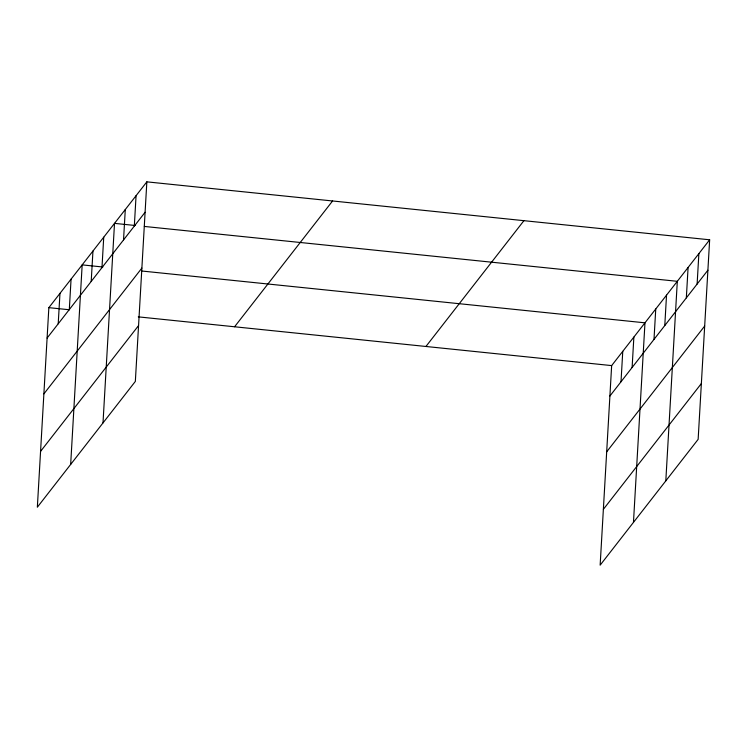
<?xml version="1.0" encoding="UTF-8"?>
<svg xmlns="http://www.w3.org/2000/svg" width="747" height="747" viewBox="0 0 747 747"><rect width="100%" height="100%" fill="white"/><g stroke="black" fill="none" stroke-linecap="round" stroke-linejoin="round"><path stroke-width="1.12" d="M146.851 181.848L48.854 307.652L37.35 507.204L135.347 381.4L146.851 181.848L709.65 239.796L698.146 439.348L600.149 565.152L611.653 365.6L709.65 239.796M58.21 323.806L59.965 293.394M69.312 309.547L71.068 279.135M70.666 464.429L82.17 264.877L102.806 267.006M91.199 281.451L92.955 251.039M101.975 267.613L103.73 237.201M103.002 422.914L114.515 223.362L135.151 225.491M123.535 239.936L125.291 209.524M134.32 226.098L136.066 195.686M621.009 381.754L622.765 351.342M632.111 367.496L633.867 337.084M633.465 522.377L644.978 322.825L141.79 271.012M653.998 339.399L655.754 308.987M664.783 325.561L666.529 295.149M665.81 480.863L677.314 281.311L144.32 226.434M686.334 297.885L688.09 267.473M697.119 284.047L698.875 253.635M47.098 338.064L145.095 212.26M43.886 393.874L141.874 268.08M40.571 451.384L138.559 325.58M234.577 326.775L332.574 200.971M425.93 346.477L523.927 220.673M609.907 396.013L707.895 270.209M606.685 451.832L704.682 326.028M603.371 509.333L701.358 383.538M48.854 307.652L69.49 309.772M138.279 316.859L611.653 365.6"/></g></svg>
